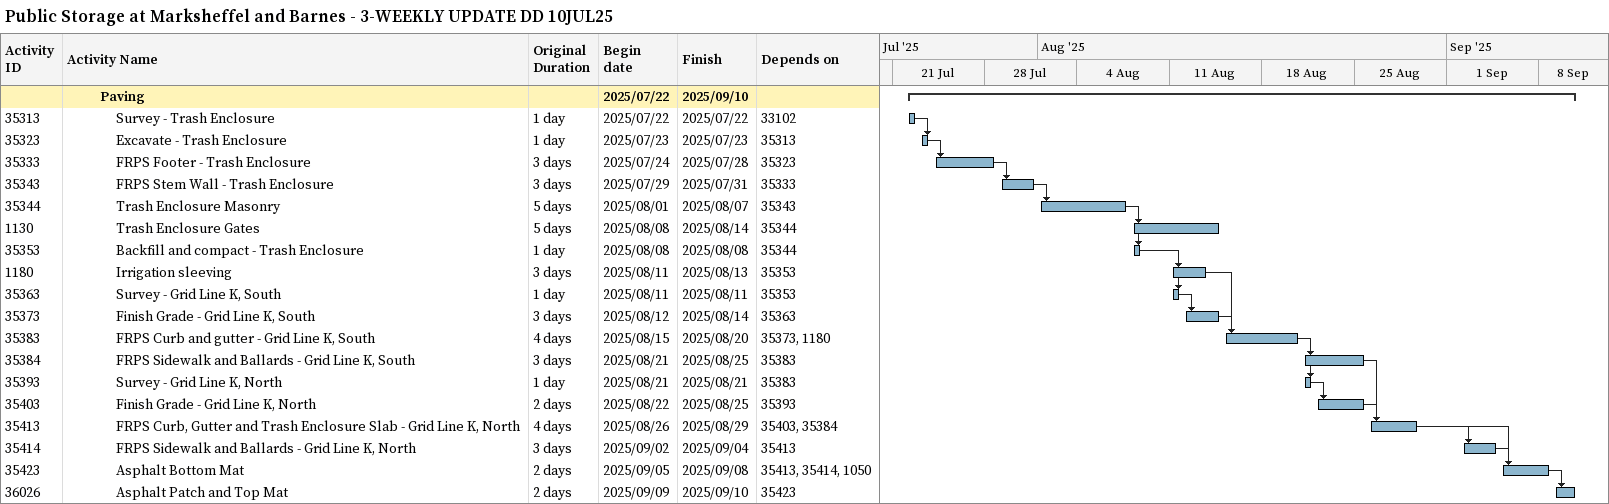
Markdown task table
Public Storage at Marksheffel and Barnes - 3-WEEKLY UPDATE DD 10JUL25

| ID | Level | Task | Original duration | Start | Finish | Predecessors |
|---|---|---|---|---|---|---|
|  | 3 | **Paving** |  | 2025-07-22 | 2025-09-10 |  |
| 35313 | 4 | Survey - Trash Enclosure | 1d | 2025-07-22 | 2025-07-22 | 33102 |
| 35323 | 4 | Excavate - Trash Enclosure | 1d | 2025-07-23 | 2025-07-23 | 35313 |
| 35333 | 4 | FRPS Footer - Trash Enclosure | 3d | 2025-07-24 | 2025-07-28 | 35323 |
| 35343 | 4 | FRPS Stem Wall - Trash Enclosure | 3d | 2025-07-29 | 2025-07-31 | 35333 |
| 35344 | 4 | Trash Enclosure Masonry | 5d | 2025-08-01 | 2025-08-07 | 35343 |
| 1130 | 4 | Trash Enclosure Gates | 5d | 2025-08-08 | 2025-08-14 | 35344 |
| 35353 | 4 | Backfill and compact - Trash Enclosure | 1d | 2025-08-08 | 2025-08-08 | 35344 |
| 1180 | 4 | Irrigation sleeving | 3d | 2025-08-11 | 2025-08-13 | 35353 |
| 35363 | 4 | Survey - Grid Line K, South | 1d | 2025-08-11 | 2025-08-11 | 35353 |
| 35373 | 4 | Finish Grade - Grid Line K, South | 3d | 2025-08-12 | 2025-08-14 | 35363 |
| 35383 | 4 | FRPS Curb and gutter - Grid Line K, South | 4d | 2025-08-15 | 2025-08-20 | 35373, 1180 |
| 35384 | 4 | FRPS Sidewalk and Ballards - Grid Line K, South | 3d | 2025-08-21 | 2025-08-25 | 35383 |
| 35393 | 4 | Survey - Grid Line K, North | 1d | 2025-08-21 | 2025-08-21 | 35383 |
| 35403 | 4 | Finish Grade - Grid Line K, North | 2d | 2025-08-22 | 2025-08-25 | 35393 |
| 35413 | 4 | FRPS Curb, Gutter and Trash Enclosure Slab - Grid Line K, North | 4d | 2025-08-26 | 2025-08-29 | 35403, 35384 |
| 35414 | 4 | FRPS Sidewalk and Ballards - Grid Line K, North | 3d | 2025-09-02 | 2025-09-04 | 35413 |
| 35423 | 4 | Asphalt Bottom Mat | 2d | 2025-09-05 | 2025-09-08 | 35413, 35414, 1050 |
| 36026 | 4 | Asphalt Patch and Top Mat | 2d | 2025-09-09 | 2025-09-10 | 35423 |
